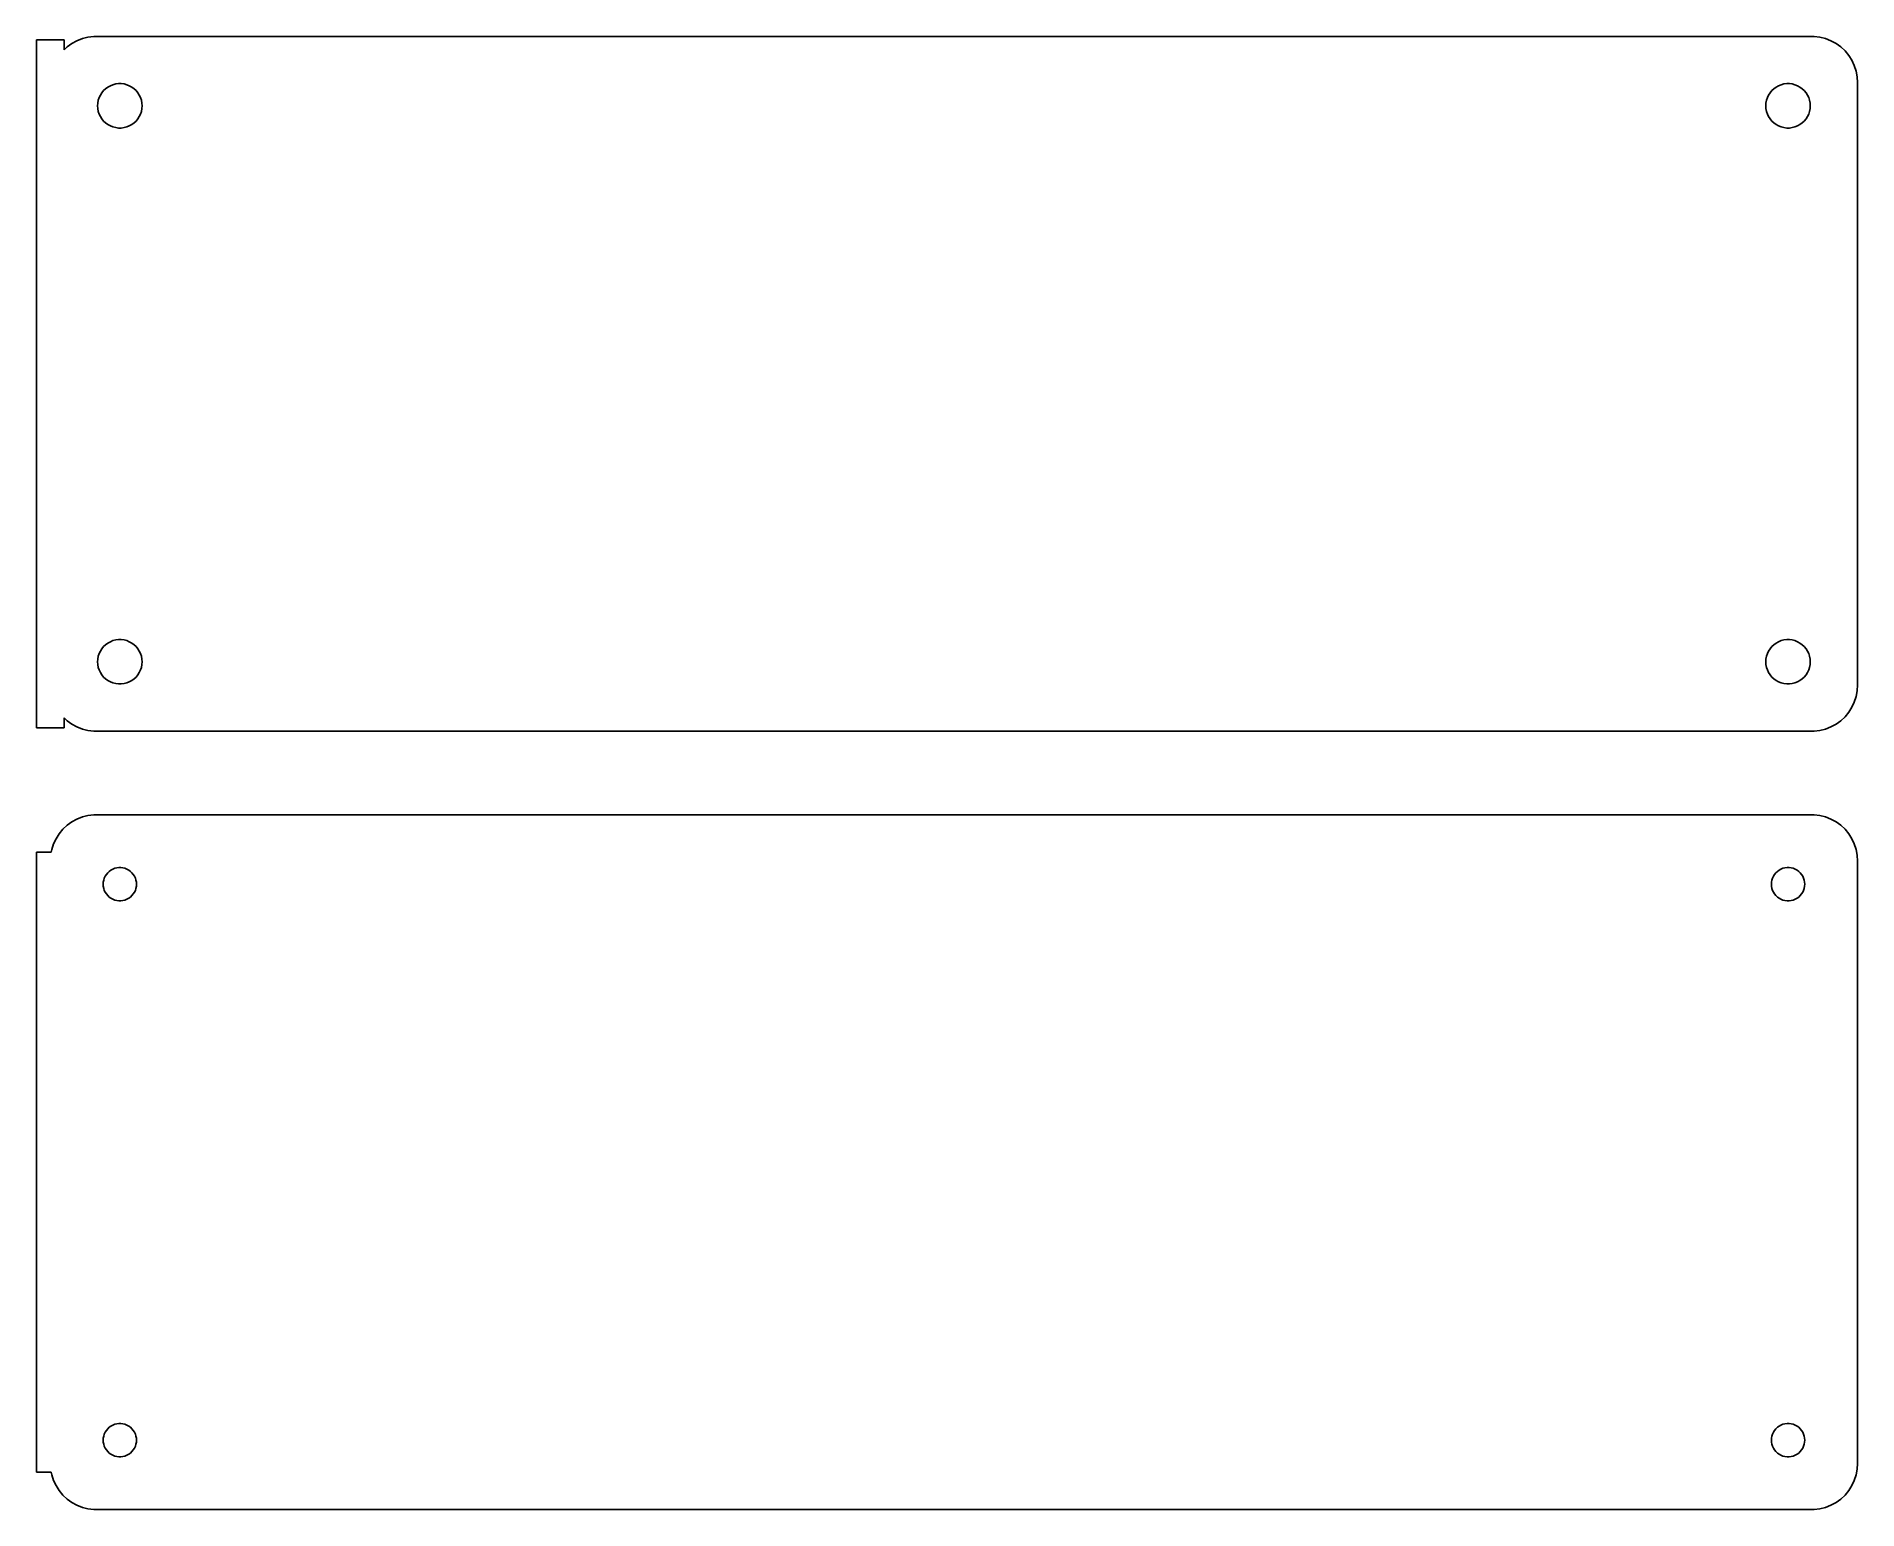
# Model space of a CAD drawing. Header units: metres. Extents: x -99 to 98, y 47 to 205.
import ezdxf

# ---------------------------------------------------------------- set-up
doc = ezdxf.new("R2010")
doc.units = ezdxf.units.M

msp = doc.modelspace()

# ---------------------------------------------------------------- linework, layer by layer
for p, q in [((-96, 205.115), (-99, 205.115)), ((-99, 205.115), (-99, 130.885)), ((-96, 204.059), (-96, 205.115)), ((-95.1791, 204.722), (-95.6871, 204.353)), ((-94.6289, 205.024), (-95.1791, 204.722)), ((-94.0451, 205.255), (-94.6289, 205.024)), ((-93.4369, 205.411), (-94.0451, 205.255)), ((-92.8139, 205.49), (-93.4369, 205.411)), ((92.8139, 205.49), (-92.8139, 205.49)), ((93.4369, 205.411), (92.8139, 205.49)), ((94.0451, 205.255), (93.4369, 205.411)), ((94.6289, 205.024), (94.0451, 205.255)), ((95.1791, 204.722), (94.6289, 205.024)), ((95.6871, 204.353), (95.1791, 204.722)), ((-95.6871, 204.353), (-96, 204.059)), ((96.1448, 203.923), (95.6871, 204.353)), ((96.5451, 203.439), (96.1448, 203.923)), ((96.8815, 202.909), (96.5451, 203.439)), ((97.1489, 202.341), (96.8815, 202.909)), ((97.3429, 201.743), (97.1489, 202.341)), ((97.4606, 201.127), (97.3429, 201.743)), ((97.5, 200.5), (97.4606, 201.127)), ((97.5, 135.5), (97.5, 200.5)), ((-92.3811, 198.301), (-92.3246, 198.597)), ((-92.3246, 198.597), (-92.2315, 198.883)), ((-92.2315, 198.883), (-92.1031, 199.156)), ((-92.1031, 199.156), (-91.9416, 199.411)), ((-91.9416, 199.411), (-91.7495, 199.643)), ((-91.7495, 199.643), (-91.5298, 199.849)), ((-91.5298, 199.849), (-91.286, 200.026)), ((-91.286, 200.026), (-91.0219, 200.172)), ((-91.0219, 200.172), (-90.7416, 200.283)), ((-90.7416, 200.283), (-90.4497, 200.357)), ((-90.4497, 200.357), (-90.1507, 200.395)), ((-90.1507, 200.395), (-89.8493, 200.395)), ((-89.8493, 200.395), (-89.5503, 200.357)), ((-89.5503, 200.357), (-89.2584, 200.283)), ((-89.2584, 200.283), (-88.9781, 200.172)), ((-88.9781, 200.172), (-88.714, 200.026)), ((-88.714, 200.026), (-88.4702, 199.849)), ((-88.4702, 199.849), (-88.2505, 199.643)), ((-88.2505, 199.643), (-88.0583, 199.411)), ((-88.0583, 199.411), (-87.8969, 199.156)), ((-87.8969, 199.156), (-87.7685, 198.883)), ((-87.7685, 198.883), (-87.6754, 198.597)), ((-87.6754, 198.597), (-87.6189, 198.301)), ((87.6189, 198.301), (87.6754, 198.597)), ((87.6754, 198.597), (87.7685, 198.883)), ((87.7685, 198.883), (87.8969, 199.156)), ((87.8969, 199.156), (88.0583, 199.411)), ((88.0583, 199.411), (88.2505, 199.643)), ((88.2505, 199.643), (88.4702, 199.849)), ((88.4702, 199.849), (88.714, 200.026)), ((88.714, 200.026), (88.9781, 200.172)), ((88.9781, 200.172), (89.2584, 200.283)), ((89.2584, 200.283), (89.5503, 200.357)), ((89.5503, 200.357), (89.8493, 200.395)), ((89.8493, 200.395), (90.1507, 200.395)), ((90.1507, 200.395), (90.4497, 200.357)), ((90.4497, 200.357), (90.7416, 200.283)), ((90.7416, 200.283), (91.0219, 200.172)), ((91.0219, 200.172), (91.286, 200.026)), ((91.286, 200.026), (91.5298, 199.849)), ((91.5298, 199.849), (91.7495, 199.643)), ((91.7495, 199.643), (91.9416, 199.411)), ((91.9416, 199.411), (92.1031, 199.156)), ((92.1031, 199.156), (92.2315, 198.883)), ((92.2315, 198.883), (92.3246, 198.597)), ((92.3246, 198.597), (92.3811, 198.301)), ((-92.4, 198), (-92.3811, 198.301)), ((-92.3811, 197.699), (-92.4, 198)), ((-92.3246, 197.403), (-92.3811, 197.699)), ((-92.2315, 197.117), (-92.3246, 197.403)), ((-92.1031, 196.844), (-92.2315, 197.117)), ((-91.9416, 196.589), (-92.1031, 196.844)), ((-91.7495, 196.357), (-91.9416, 196.589)), ((-88.0583, 196.589), (-88.2505, 196.357)), ((-87.8969, 196.844), (-88.0583, 196.589)), ((-87.7685, 197.117), (-87.8969, 196.844)), ((-87.6754, 197.403), (-87.7685, 197.117)), ((-87.6189, 197.699), (-87.6754, 197.403)), ((-87.6189, 198.301), (-87.6, 198)), ((-87.6, 198), (-87.6189, 197.699)), ((87.6, 198), (87.6189, 198.301)), ((87.6189, 197.699), (87.6, 198)), ((87.6754, 197.403), (87.6189, 197.699)), ((87.7685, 197.117), (87.6754, 197.403)), ((87.8969, 196.844), (87.7685, 197.117)), ((88.0583, 196.589), (87.8969, 196.844)), ((88.2505, 196.357), (88.0583, 196.589)), ((91.9416, 196.589), (91.7495, 196.357)), ((92.1031, 196.844), (91.9416, 196.589)), ((92.2315, 197.117), (92.1031, 196.844)), ((92.3246, 197.403), (92.2315, 197.117)), ((92.3811, 197.699), (92.3246, 197.403)), ((92.3811, 198.301), (92.4, 198)), ((92.4, 198), (92.3811, 197.699)), ((-91.5298, 196.151), (-91.7495, 196.357)), ((-91.286, 195.974), (-91.5298, 196.151)), ((-91.0219, 195.828), (-91.286, 195.974)), ((-90.7416, 195.717), (-91.0219, 195.828)), ((-90.4497, 195.643), (-90.7416, 195.717)), ((-90.1507, 195.605), (-90.4497, 195.643)), ((-89.8493, 195.605), (-90.1507, 195.605)), ((-89.5503, 195.643), (-89.8493, 195.605)), ((-89.2584, 195.717), (-89.5503, 195.643)), ((-88.9781, 195.828), (-89.2584, 195.717)), ((-88.714, 195.974), (-88.9781, 195.828)), ((-88.4702, 196.151), (-88.714, 195.974)), ((-88.2505, 196.357), (-88.4702, 196.151)), ((88.4702, 196.151), (88.2505, 196.357)), ((88.714, 195.974), (88.4702, 196.151)), ((88.9781, 195.828), (88.714, 195.974)), ((89.2584, 195.717), (88.9781, 195.828)), ((89.5503, 195.643), (89.2584, 195.717)), ((89.8493, 195.605), (89.5503, 195.643)), ((90.1507, 195.605), (89.8493, 195.605)), ((90.4497, 195.643), (90.1507, 195.605)), ((90.7416, 195.717), (90.4497, 195.643)), ((91.0219, 195.828), (90.7416, 195.717)), ((91.286, 195.974), (91.0219, 195.828)), ((91.5298, 196.151), (91.286, 195.974)), ((91.7495, 196.357), (91.5298, 196.151)), ((-91.9416, 139.411), (-91.7495, 139.643)), ((-91.7495, 139.643), (-91.5298, 139.849)), ((-91.5298, 139.849), (-91.286, 140.026)), ((-91.286, 140.026), (-91.0219, 140.172)), ((-91.0219, 140.172), (-90.7416, 140.283)), ((-90.7416, 140.283), (-90.4497, 140.357)), ((-90.4497, 140.357), (-90.1507, 140.395)), ((-90.1507, 140.395), (-89.8493, 140.395)), ((-89.8493, 140.395), (-89.5503, 140.357)), ((-89.5503, 140.357), (-89.2584, 140.283)), ((-89.2584, 140.283), (-88.9781, 140.172)), ((-88.9781, 140.172), (-88.714, 140.026)), ((-88.714, 140.026), (-88.4702, 139.849)), ((-88.4702, 139.849), (-88.2505, 139.643)), ((-88.2505, 139.643), (-88.0583, 139.411)), ((88.0583, 139.411), (88.2505, 139.643)), ((88.2505, 139.643), (88.4702, 139.849)), ((88.4702, 139.849), (88.714, 140.026)), ((88.714, 140.026), (88.9781, 140.172)), ((88.9781, 140.172), (89.2584, 140.283)), ((89.2584, 140.283), (89.5503, 140.357)), ((89.5503, 140.357), (89.8493, 140.395)), ((89.8493, 140.395), (90.1507, 140.395)), ((90.1507, 140.395), (90.4497, 140.357)), ((90.4497, 140.357), (90.7416, 140.283)), ((90.7416, 140.283), (91.0219, 140.172)), ((91.0219, 140.172), (91.286, 140.026)), ((91.286, 140.026), (91.5298, 139.849)), ((91.5298, 139.849), (91.7495, 139.643)), ((91.7495, 139.643), (91.9416, 139.411)), ((-92.4, 138), (-92.3811, 138.301)), ((-92.3811, 137.699), (-92.4, 138)), ((-92.3811, 138.301), (-92.3246, 138.597)), ((-92.3246, 137.403), (-92.3811, 137.699)), ((-92.3246, 138.597), (-92.2315, 138.883)), ((-92.2315, 138.883), (-92.1031, 139.156)), ((-92.1031, 139.156), (-91.9416, 139.411)), ((-88.0583, 139.411), (-87.8969, 139.156)), ((-87.8969, 139.156), (-87.7685, 138.883)), ((-87.7685, 138.883), (-87.6754, 138.597)), ((-87.6754, 138.597), (-87.6189, 138.301)), ((-87.6189, 137.699), (-87.6754, 137.403)), ((-87.6189, 138.301), (-87.6, 138)), ((-87.6, 138), (-87.6189, 137.699)), ((87.6, 138), (87.6189, 138.301)), ((87.6189, 137.699), (87.6, 138)), ((87.6189, 138.301), (87.6754, 138.597)), ((87.6754, 137.403), (87.6189, 137.699)), ((87.6754, 138.597), (87.7685, 138.883)), ((87.7685, 138.883), (87.8969, 139.156)), ((87.8969, 139.156), (88.0583, 139.411)), ((91.9416, 139.411), (92.1031, 139.156)), ((92.1031, 139.156), (92.2315, 138.883)), ((92.2315, 138.883), (92.3246, 138.597)), ((92.3246, 138.597), (92.3811, 138.301)), ((92.3811, 137.699), (92.3246, 137.403)), ((92.3811, 138.301), (92.4, 138)), ((92.4, 138), (92.3811, 137.699)), ((-92.2315, 137.117), (-92.3246, 137.403)), ((-92.1031, 136.844), (-92.2315, 137.117)), ((-91.9416, 136.589), (-92.1031, 136.844)), ((-91.7495, 136.357), (-91.9416, 136.589)), ((-91.5298, 136.151), (-91.7495, 136.357)), ((-91.286, 135.974), (-91.5298, 136.151)), ((-91.0219, 135.828), (-91.286, 135.974)), ((-90.7416, 135.717), (-91.0219, 135.828)), ((-90.4497, 135.643), (-90.7416, 135.717)), ((-90.1507, 135.605), (-90.4497, 135.643)), ((-89.8493, 135.605), (-90.1507, 135.605)), ((-89.5503, 135.643), (-89.8493, 135.605)), ((-89.2584, 135.717), (-89.5503, 135.643)), ((-88.9781, 135.828), (-89.2584, 135.717)), ((-88.714, 135.974), (-88.9781, 135.828)), ((-88.4702, 136.151), (-88.714, 135.974)), ((-88.2505, 136.357), (-88.4702, 136.151)), ((-88.0583, 136.589), (-88.2505, 136.357)), ((-87.8969, 136.844), (-88.0583, 136.589)), ((-87.7685, 137.117), (-87.8969, 136.844)), ((-87.6754, 137.403), (-87.7685, 137.117)), ((87.7685, 137.117), (87.6754, 137.403)), ((87.8969, 136.844), (87.7685, 137.117)), ((88.0583, 136.589), (87.8969, 136.844)), ((88.2505, 136.357), (88.0583, 136.589)), ((88.4702, 136.151), (88.2505, 136.357)), ((88.714, 135.974), (88.4702, 136.151)), ((88.9781, 135.828), (88.714, 135.974)), ((89.2584, 135.717), (88.9781, 135.828)), ((89.5503, 135.643), (89.2584, 135.717)), ((89.8493, 135.605), (89.5503, 135.643)), ((90.1507, 135.605), (89.8493, 135.605)), ((90.4497, 135.643), (90.1507, 135.605)), ((90.7416, 135.717), (90.4497, 135.643)), ((91.0219, 135.828), (90.7416, 135.717)), ((91.286, 135.974), (91.0219, 135.828)), ((91.5298, 136.151), (91.286, 135.974)), ((91.7495, 136.357), (91.5298, 136.151)), ((91.9416, 136.589), (91.7495, 136.357)), ((92.1031, 136.844), (91.9416, 136.589)), ((92.2315, 137.117), (92.1031, 136.844)), ((92.3246, 137.403), (92.2315, 137.117)), ((96.8815, 133.091), (97.1489, 133.659)), ((97.1489, 133.659), (97.3429, 134.257)), ((97.3429, 134.257), (97.4606, 134.873)), ((97.4606, 134.873), (97.5, 135.5)), ((-96, 130.885), (-96, 131.941)), ((-96, 131.941), (-95.6871, 131.647)), ((95.6871, 131.647), (96.1448, 132.077)), ((96.1448, 132.077), (96.5451, 132.561)), ((96.5451, 132.561), (96.8815, 133.091)), ((-99, 130.885), (-96, 130.885)), ((-95.6871, 131.647), (-95.1791, 131.278)), ((-95.1791, 131.278), (-94.6289, 130.976)), ((-94.6289, 130.976), (-94.0451, 130.745)), ((-94.0451, 130.745), (-93.4369, 130.589)), ((-93.4369, 130.589), (-92.8139, 130.51)), ((-92.8139, 130.51), (92.8139, 130.51)), ((92.8139, 130.51), (93.4369, 130.589)), ((93.4369, 130.589), (94.0451, 130.745)), ((94.0451, 130.745), (94.6289, 130.976)), ((94.6289, 130.976), (95.1791, 131.278)), ((95.1791, 131.278), (95.6871, 131.647)), ((-96.1448, 119.923), (-96.5451, 119.439)), ((-95.6871, 120.353), (-96.1448, 119.923)), ((-95.1791, 120.722), (-95.6871, 120.353)), ((-94.6289, 121.024), (-95.1791, 120.722)), ((-94.0451, 121.255), (-94.6289, 121.024)), ((-93.4369, 121.411), (-94.0451, 121.255)), ((-92.8139, 121.49), (-93.4369, 121.411)), ((92.8139, 121.49), (-92.8139, 121.49)), ((93.4369, 121.411), (92.8139, 121.49)), ((94.0451, 121.255), (93.4369, 121.411)), ((94.6289, 121.024), (94.0451, 121.255)), ((95.1791, 120.722), (94.6289, 121.024)), ((95.6871, 120.353), (95.1791, 120.722)), ((96.1448, 119.923), (95.6871, 120.353)), ((96.5451, 119.439), (96.1448, 119.923)), ((-97.1489, 118.341), (-97.3429, 117.743)), ((-96.8815, 118.909), (-97.1489, 118.341)), ((-96.5451, 119.439), (-96.8815, 118.909)), ((96.8815, 118.909), (96.5451, 119.439)), ((97.1489, 118.341), (96.8815, 118.909)), ((97.3429, 117.743), (97.1489, 118.341)), ((-97.4, 117.444), (-99, 117.444)), ((-99, 117.444), (-99, 50.5558)), ((-97.3429, 117.743), (-97.4, 117.444)), ((97.4606, 117.127), (97.3429, 117.743)), ((97.5, 116.5), (97.4606, 117.127)), ((97.5, 51.5), (97.5, 116.5)), ((-91.8, 114), (-91.7858, 114.226)), ((-91.7858, 113.774), (-91.8, 114)), ((-91.7858, 114.226), (-91.7434, 114.448)), ((-91.7434, 114.448), (-91.6736, 114.663)), ((-91.6736, 114.663), (-91.5773, 114.867)), ((-91.5773, 114.867), (-91.4562, 115.058)), ((-91.4562, 115.058), (-91.3121, 115.232)), ((-91.3121, 115.232), (-91.1474, 115.387)), ((-91.1474, 115.387), (-90.9645, 115.52)), ((-90.9645, 115.52), (-90.7664, 115.629)), ((-90.7664, 115.629), (-90.5562, 115.712)), ((-90.5562, 115.712), (-90.3373, 115.768)), ((-90.3373, 115.768), (-90.113, 115.796)), ((-90.113, 115.796), (-89.887, 115.796)), ((-89.887, 115.796), (-89.6627, 115.768)), ((-89.6627, 115.768), (-89.4438, 115.712)), ((-89.4438, 115.712), (-89.2336, 115.629)), ((-89.2336, 115.629), (-89.0355, 115.52)), ((-89.0355, 115.52), (-88.8526, 115.387)), ((-88.8526, 115.387), (-88.6879, 115.232)), ((-88.6879, 115.232), (-88.5438, 115.058)), ((-88.5438, 115.058), (-88.4226, 114.867)), ((-88.4226, 114.867), (-88.3264, 114.663)), ((-88.3264, 114.663), (-88.2565, 114.448)), ((-88.2565, 114.448), (-88.2142, 114.226)), ((-88.2142, 114.226), (-88.2, 114)), ((-88.2, 114), (-88.2142, 113.774)), ((88.2, 114), (88.2142, 114.226)), ((88.2142, 113.774), (88.2, 114)), ((88.2142, 114.226), (88.2565, 114.448)), ((88.2565, 114.448), (88.3264, 114.663)), ((88.3264, 114.663), (88.4226, 114.867)), ((88.4226, 114.867), (88.5438, 115.058)), ((88.5438, 115.058), (88.6879, 115.232)), ((88.6879, 115.232), (88.8526, 115.387)), ((88.8526, 115.387), (89.0355, 115.52)), ((89.0355, 115.52), (89.2336, 115.629)), ((89.2336, 115.629), (89.4438, 115.712)), ((89.4438, 115.712), (89.6627, 115.768)), ((89.6627, 115.768), (89.887, 115.796)), ((89.887, 115.796), (90.113, 115.796)), ((90.113, 115.796), (90.3373, 115.768)), ((90.3373, 115.768), (90.5562, 115.712)), ((90.5562, 115.712), (90.7664, 115.629)), ((90.7664, 115.629), (90.9645, 115.52)), ((90.9645, 115.52), (91.1474, 115.387)), ((91.1474, 115.387), (91.3121, 115.232)), ((91.3121, 115.232), (91.4562, 115.058)), ((91.4562, 115.058), (91.5773, 114.867)), ((91.5773, 114.867), (91.6736, 114.663)), ((91.6736, 114.663), (91.7434, 114.448)), ((91.7434, 114.448), (91.7858, 114.226)), ((91.7858, 114.226), (91.8, 114)), ((91.8, 114), (91.7858, 113.774)), ((-91.7434, 113.552), (-91.7858, 113.774)), ((-91.6736, 113.337), (-91.7434, 113.552)), ((-91.5773, 113.133), (-91.6736, 113.337)), ((-91.4562, 112.942), (-91.5773, 113.133)), ((-91.3121, 112.768), (-91.4562, 112.942)), ((-91.1474, 112.613), (-91.3121, 112.768)), ((-90.9645, 112.48), (-91.1474, 112.613)), ((-90.7664, 112.371), (-90.9645, 112.48)), ((-90.5562, 112.288), (-90.7664, 112.371)), ((-90.3373, 112.232), (-90.5562, 112.288)), ((-90.113, 112.204), (-90.3373, 112.232)), ((-89.887, 112.204), (-90.113, 112.204)), ((-89.6627, 112.232), (-89.887, 112.204)), ((-89.4438, 112.288), (-89.6627, 112.232)), ((-89.2336, 112.371), (-89.4438, 112.288)), ((-89.0355, 112.48), (-89.2336, 112.371)), ((-88.8526, 112.613), (-89.0355, 112.48)), ((-88.6879, 112.768), (-88.8526, 112.613)), ((-88.5438, 112.942), (-88.6879, 112.768)), ((-88.4226, 113.133), (-88.5438, 112.942)), ((-88.3264, 113.337), (-88.4226, 113.133)), ((-88.2565, 113.552), (-88.3264, 113.337)), ((-88.2142, 113.774), (-88.2565, 113.552)), ((88.2565, 113.552), (88.2142, 113.774)), ((88.3264, 113.337), (88.2565, 113.552)), ((88.4226, 113.133), (88.3264, 113.337)), ((88.5438, 112.942), (88.4226, 113.133)), ((88.6879, 112.768), (88.5438, 112.942)), ((88.8526, 112.613), (88.6879, 112.768)), ((89.0355, 112.48), (88.8526, 112.613)), ((89.2336, 112.371), (89.0355, 112.48)), ((89.4438, 112.288), (89.2336, 112.371)), ((89.6627, 112.232), (89.4438, 112.288)), ((89.887, 112.204), (89.6627, 112.232)), ((90.113, 112.204), (89.887, 112.204)), ((90.3373, 112.232), (90.113, 112.204)), ((90.5562, 112.288), (90.3373, 112.232)), ((90.7664, 112.371), (90.5562, 112.288)), ((90.9645, 112.48), (90.7664, 112.371)), ((91.1474, 112.613), (90.9645, 112.48)), ((91.3121, 112.768), (91.1474, 112.613)), ((91.4562, 112.942), (91.3121, 112.768)), ((91.5773, 113.133), (91.4562, 112.942)), ((91.6736, 113.337), (91.5773, 113.133)), ((91.7434, 113.552), (91.6736, 113.337)), ((91.7858, 113.774), (91.7434, 113.552)), ((-91.5773, 54.8672), (-91.4562, 55.058)), ((-91.4562, 55.058), (-91.3121, 55.2322)), ((-91.3121, 55.2322), (-91.1474, 55.3869)), ((-91.1474, 55.3869), (-90.9645, 55.5198)), ((-90.9645, 55.5198), (-90.7664, 55.6287)), ((-90.7664, 55.6287), (-90.5562, 55.7119)), ((-90.5562, 55.7119), (-90.3373, 55.7681)), ((-90.3373, 55.7681), (-90.113, 55.7964)), ((-90.113, 55.7964), (-89.887, 55.7964)), ((-89.887, 55.7964), (-89.6627, 55.7681)), ((-89.6627, 55.7681), (-89.4438, 55.7119)), ((-89.4438, 55.7119), (-89.2336, 55.6287)), ((-89.2336, 55.6287), (-89.0355, 55.5198)), ((-89.0355, 55.5198), (-88.8526, 55.3869)), ((-88.8526, 55.3869), (-88.6879, 55.2322)), ((-88.6879, 55.2322), (-88.5438, 55.058)), ((-88.5438, 55.058), (-88.4226, 54.8672)), ((88.4226, 54.8672), (88.5438, 55.058)), ((88.5438, 55.058), (88.6879, 55.2322)), ((88.6879, 55.2322), (88.8526, 55.3869)), ((88.8526, 55.3869), (89.0355, 55.5198)), ((89.0355, 55.5198), (89.2336, 55.6287)), ((89.2336, 55.6287), (89.4438, 55.7119)), ((89.4438, 55.7119), (89.6627, 55.7681)), ((89.6627, 55.7681), (89.887, 55.7964)), ((89.887, 55.7964), (90.113, 55.7964)), ((90.113, 55.7964), (90.3373, 55.7681)), ((90.3373, 55.7681), (90.5562, 55.7119)), ((90.5562, 55.7119), (90.7664, 55.6287)), ((90.7664, 55.6287), (90.9645, 55.5198)), ((90.9645, 55.5198), (91.1474, 55.3869)), ((91.1474, 55.3869), (91.3121, 55.2322)), ((91.3121, 55.2322), (91.4562, 55.058)), ((91.4562, 55.058), (91.5773, 54.8672)), ((-91.8, 54), (-91.7858, 54.2256)), ((-91.7858, 53.7744), (-91.8, 54)), ((-91.7858, 54.2256), (-91.7434, 54.4476)), ((-91.7434, 53.5524), (-91.7858, 53.7744)), ((-91.7434, 54.4476), (-91.6736, 54.6626)), ((-91.6736, 53.3374), (-91.7434, 53.5524)), ((-91.6736, 54.6626), (-91.5773, 54.8672)), ((-91.5773, 53.1328), (-91.6736, 53.3374)), ((-91.4562, 52.942), (-91.5773, 53.1328)), ((-88.4226, 53.1328), (-88.5438, 52.942)), ((-88.4226, 54.8672), (-88.3264, 54.6626)), ((-88.3264, 53.3374), (-88.4226, 53.1328)), ((-88.3264, 54.6626), (-88.2565, 54.4476)), ((-88.2565, 53.5524), (-88.3264, 53.3374)), ((-88.2565, 54.4476), (-88.2142, 54.2256)), ((-88.2142, 53.7744), (-88.2565, 53.5524)), ((-88.2142, 54.2256), (-88.2, 54)), ((-88.2, 54), (-88.2142, 53.7744)), ((88.2, 54), (88.2142, 54.2256)), ((88.2142, 53.7744), (88.2, 54)), ((88.2142, 54.2256), (88.2565, 54.4476)), ((88.2565, 53.5524), (88.2142, 53.7744)), ((88.2565, 54.4476), (88.3264, 54.6626)), ((88.3264, 53.3374), (88.2565, 53.5524)), ((88.3264, 54.6626), (88.4226, 54.8672)), ((88.4226, 53.1328), (88.3264, 53.3374)), ((88.5438, 52.942), (88.4226, 53.1328)), ((91.5773, 53.1328), (91.4562, 52.942)), ((91.5773, 54.8672), (91.6736, 54.6626)), ((91.6736, 53.3374), (91.5773, 53.1328)), ((91.6736, 54.6626), (91.7434, 54.4476)), ((91.7434, 53.5524), (91.6736, 53.3374)), ((91.7434, 54.4476), (91.7858, 54.2256)), ((91.7858, 53.7744), (91.7434, 53.5524)), ((91.7858, 54.2256), (91.8, 54)), ((91.8, 54), (91.7858, 53.7744)), ((-91.3121, 52.7678), (-91.4562, 52.942)), ((-91.1474, 52.6131), (-91.3121, 52.7678)), ((-90.9645, 52.4802), (-91.1474, 52.6131)), ((-90.7664, 52.3713), (-90.9645, 52.4802)), ((-90.5562, 52.2881), (-90.7664, 52.3713)), ((-90.3373, 52.2319), (-90.5562, 52.2881)), ((-90.113, 52.2036), (-90.3373, 52.2319)), ((-89.887, 52.2036), (-90.113, 52.2036)), ((-89.6627, 52.2319), (-89.887, 52.2036)), ((-89.4438, 52.2881), (-89.6627, 52.2319)), ((-89.2336, 52.3713), (-89.4438, 52.2881)), ((-89.0355, 52.4802), (-89.2336, 52.3713)), ((-88.8526, 52.6131), (-89.0355, 52.4802)), ((-88.6879, 52.7678), (-88.8526, 52.6131)), ((-88.5438, 52.942), (-88.6879, 52.7678)), ((88.6879, 52.7678), (88.5438, 52.942)), ((88.8526, 52.6131), (88.6879, 52.7678)), ((89.0355, 52.4802), (88.8526, 52.6131)), ((89.2336, 52.3713), (89.0355, 52.4802)), ((89.4438, 52.2881), (89.2336, 52.3713)), ((89.6627, 52.2319), (89.4438, 52.2881)), ((89.887, 52.2036), (89.6627, 52.2319)), ((90.113, 52.2036), (89.887, 52.2036)), ((90.3373, 52.2319), (90.113, 52.2036)), ((90.5562, 52.2881), (90.3373, 52.2319)), ((90.7664, 52.3713), (90.5562, 52.2881)), ((90.9645, 52.4802), (90.7664, 52.3713)), ((91.1474, 52.6131), (90.9645, 52.4802)), ((91.3121, 52.7678), (91.1474, 52.6131)), ((91.4562, 52.942), (91.3121, 52.7678)), ((97.4606, 50.8733), (97.5, 51.5)), ((-99, 50.5558), (-97.4, 50.5558)), ((-97.4, 50.5558), (-97.3429, 50.2566)), ((-97.3429, 50.2566), (-97.1489, 49.6594)), ((-97.1489, 49.6594), (-96.8815, 49.0912)), ((96.8815, 49.0912), (97.1489, 49.6594)), ((97.1489, 49.6594), (97.3429, 50.2566)), ((97.3429, 50.2566), (97.4606, 50.8733)), ((-96.8815, 49.0912), (-96.5451, 48.5611)), ((-96.5451, 48.5611), (-96.1448, 48.0773)), ((-96.1448, 48.0773), (-95.6871, 47.6474)), ((-95.6871, 47.6474), (-95.1791, 47.2784)), ((-95.1791, 47.2784), (-94.6289, 46.9759)), ((94.6289, 46.9759), (95.1791, 47.2784)), ((95.1791, 47.2784), (95.6871, 47.6474)), ((95.6871, 47.6474), (96.1448, 48.0773)), ((96.1448, 48.0773), (96.5451, 48.5611)), ((96.5451, 48.5611), (96.8815, 49.0912)), ((-94.6289, 46.9759), (-94.0451, 46.7447)), ((-94.0451, 46.7447), (-93.4369, 46.5886)), ((-93.4369, 46.5886), (-92.8139, 46.5099)), ((-92.8139, 46.5099), (92.8139, 46.5099)), ((92.8139, 46.5099), (93.4369, 46.5886)), ((93.4369, 46.5886), (94.0451, 46.7447)), ((94.0451, 46.7447), (94.6289, 46.9759))]:
    msp.add_line(p, q)

doc.saveas('drawing.dxf')
